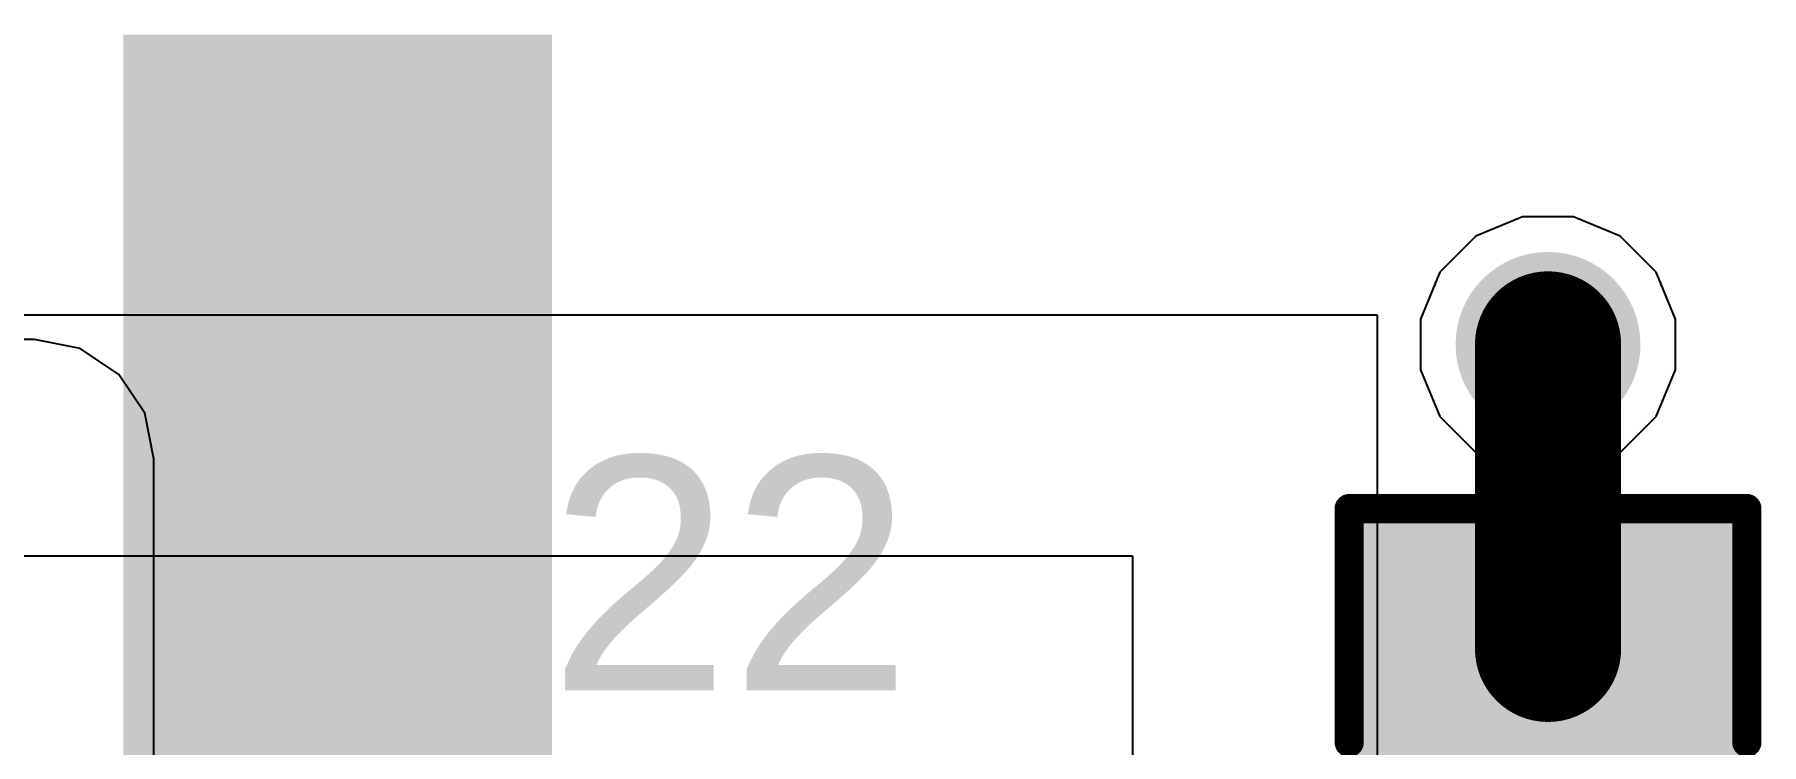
# Model space of a CAD drawing. Header units: inches. Extents: x -5 to 5328, y -4 to 5281.
# Drawn here: x 36.16 to 43.66, y 8.72 to 11.8 of the extents above; entities that cross this region are included whole.
import ezdxf

# ---------------------------------------------------------------- set-up
doc = ezdxf.new("R2010")
doc.units = ezdxf.units.IN
for name, color, linetype in [('Bottom Layer', 5, 'Continuous'), ('Bottom Solder', 6, 'Continuous'), ('Drill Drawing', 1, 'Continuous'), ('Layer 1', 16, 'Continuous'), ('Layer 2', 76, 'Continuous'), ('Top Layer', 1, 'Continuous'), ('Top Overlay', 2, 'Continuous'), ('Top Paste', 8, 'Continuous'), ('Top Solder', 216, 'Continuous'), ('Via Holes', 16, 'Continuous')]:
    doc.layers.add(name, color=color, linetype=linetype)
doc.styles.add('Arial', font='', dxfattribs={"height": 0.2})
doc.styles.get('Arial').set_extended_font_data('Arial')

# ---------------------------------------------------------------- blocks, each defined once
blk = doc.blocks.new('C___0805_188')
at = {"layer": 'Top Layer'}
for points in [[(-1.524, 0.762), (-0.508, 0.762), (-0.508, -0.762), (-1.524, -0.762)], [(0.508, 0.762), (1.524, 0.762), (1.524, -0.762), (0.508, -0.762)]]:
    blk.add_hatch(color=1, dxfattribs=at).paths.add_polyline_path(points)
at = {"layer": 'Top Paste'}
for points in [[(-1.524, 0.762), (-0.508, 0.762), (-0.508, -0.762), (-1.524, -0.762)], [(0.508, 0.762), (1.524, 0.762), (1.524, -0.762), (0.508, -0.762)]]:
    blk.add_hatch(color=8, dxfattribs=at).paths.add_polyline_path(points)
at = {"layer": 'Top Solder'}
for points in [[(-1.594, 0.832), (-0.438, 0.832), (-0.438, -0.832), (-1.594, -0.832)], [(0.438, 0.832), (1.594, 0.832), (1.594, -0.832), (0.438, -0.832)]]:
    blk.add_hatch(color=216, dxfattribs=at).paths.add_polyline_path(points)
at = {"layer": 'Top Overlay'}
for points in [[(-0.6096, 0.8636, 0.127, 0.127, 0), (-1.6256, 0.8636, 0.127, 0.127, 0)], [(-1.6256, -0.8636, 0.127, 0.127, 0), (-1.6256, 0.8636, 0.127, 0.127, 0)], [(1.6256, 0.8636, 0.127, 0.127, 0), (0.6096, 0.8636, 0.127, 0.127, 0)], [(1.6256, -0.8636, 0.127, 0.127, 0), (1.6256, 0.8636, 0.127, 0.127, 0)], [(-0.6096, -0.8636, 0.127, 0.127, 0), (-1.6256, -0.8636, 0.127, 0.127, 0)], [(1.6256, -0.8636, 0.127, 0.127, 0), (0.6096, -0.8636, 0.127, 0.127, 0)]]:
    blk.add_lwpolyline(points, format="xyseb", dxfattribs=at)
for points in [[(-1.6574, 0.8636, 0.0635, 0.0635, 1), (-1.5938, 0.8636, 0.0635, 0.0635, 1)], [(-1.6574, 0.8636, 0.0635, 0.0635, 1), (-1.5938, 0.8636, 0.0635, 0.0635, 1)], [(-0.6413, 0.8636, 0.0635, 0.0635, 1), (-0.5778, 0.8636, 0.0635, 0.0635, 1)], [(0.5778, 0.8636, 0.0635, 0.0635, 1), (0.6413, 0.8636, 0.0635, 0.0635, 1)], [(1.5938, 0.8636, 0.0635, 0.0635, 1), (1.6574, 0.8636, 0.0635, 0.0635, 1)], [(1.5938, 0.8636, 0.0635, 0.0635, 1), (1.6574, 0.8636, 0.0635, 0.0635, 1)], [(-1.6574, -0.8636, 0.0635, 0.0635, 1), (-1.5938, -0.8636, 0.0635, 0.0635, 1)], [(-1.6574, -0.8636, 0.0635, 0.0635, 1), (-1.5938, -0.8636, 0.0635, 0.0635, 1)], [(-0.6413, -0.8636, 0.0635, 0.0635, 1), (-0.5778, -0.8636, 0.0635, 0.0635, 1)], [(0.5778, -0.8636, 0.0635, 0.0635, 1), (0.6413, -0.8636, 0.0635, 0.0635, 1)], [(1.5938, -0.8636, 0.0635, 0.0635, 1), (1.6574, -0.8636, 0.0635, 0.0635, 1)], [(1.5938, -0.8636, 0.0635, 0.0635, 1), (1.6574, -0.8636, 0.0635, 0.0635, 1)]]:
    blk.add_lwpolyline(points, format="xyseb", close=True, dxfattribs=at)

msp = doc.modelspace()

# ---------------------------------------------------------------- hatches: boundary and pattern name
at = {"layer": 'Bottom Layer'}
h = msp.add_hatch(color=5, dxfattribs=at)
edge = h.paths.add_edge_path()
edge.add_arc((42.7321, 10.4554), 0.3, 0, 360)
at = {"layer": 'Bottom Solder'}
h = msp.add_hatch(color=6, dxfattribs=at)
edge = h.paths.add_edge_path()
edge.add_arc((42.7321, 10.4554), 0.4016, 0, 360)
at = {"layer": 'Layer 1'}
h = msp.add_hatch(color=16, dxfattribs=at)
edge = h.paths.add_edge_path()
edge.add_arc((42.7321, 10.4554), 0.3, 0, 360)
at = {"layer": 'Layer 2'}
h = msp.add_hatch(color=76, dxfattribs=at)
edge = h.paths.add_edge_path()
edge.add_arc((42.7321, 10.4554), 0.3, 0, 360)
at = {"layer": 'Top Layer'}
msp.add_hatch(color=1, dxfattribs=at).paths.add_polyline_path([(36.5434, 3.4952), (38.405, 3.4952), (38.405, 11.8016), (36.5434, 11.8016)])
h = msp.add_hatch(color=1, dxfattribs=at)
edge = h.paths.add_edge_path()
edge.add_arc((42.7321, 10.4554), 0.3, 0, 360)
at = {"layer": 'Top Solder'}
h = msp.add_hatch(color=216, dxfattribs=at)
edge = h.paths.add_edge_path()
edge.add_arc((42.7321, 10.4554), 0.4016, 0, 360)
at = {"layer": 'Via Holes'}
h = msp.add_hatch(color=7, dxfattribs=at)
edge = h.paths.add_edge_path()
edge.add_arc((42.7321, 10.4554), 0.15, 0, 360)

# ---------------------------------------------------------------- linework, layer by layer
at = {"layer": 'Drill Drawing'}
for points in [[(42.6051, 10.5824, 0.0508, 0.0508, 0), (42.7321, 10.7094, 0.0508, 0.0508, 0)], [(42.7321, 10.7094, 0.0508, 0.0508, 0), (42.8591, 10.5824, 0.0508, 0.0508, 0)], [(42.4781, 10.5824, 0.0508, 0.0508, 0), (42.6051, 10.4554, 0.0508, 0.0508, 0)], [(42.4781, 10.5824, 0.0508, 0.0508, 0), (42.6051, 10.5824, 0.0508, 0.0508, 0)], [(42.6559, 10.5316, 0.0508, 0.0508, 0), (42.7321, 10.6078, 0.0508, 0.0508, 0)], [(42.7321, 10.6078, 0.0508, 0.0508, 0), (42.8083, 10.5316, 0.0508, 0.0508, 0)], [(42.8591, 10.5824, 0.0508, 0.0508, 0), (42.9861, 10.5824, 0.0508, 0.0508, 0)], [(42.8591, 10.4554, 0.0508, 0.0508, 0), (42.9861, 10.5824, 0.0508, 0.0508, 0)], [(42.5797, 10.5316, 0.0508, 0.0508, 0), (42.6559, 10.4554, 0.0508, 0.0508, 0)], [(42.5797, 10.5316, 0.0508, 0.0508, 0), (42.6559, 10.5316, 0.0508, 0.0508, 0)], [(42.8083, 10.5316, 0.0508, 0.0508, 0), (42.8845, 10.5316, 0.0508, 0.0508, 0)], [(42.8083, 10.4554, 0.0508, 0.0508, 0), (42.8845, 10.5316, 0.0508, 0.0508, 0)], [(42.4781, 10.3284, 0.0508, 0.0508, 0), (42.6051, 10.4554, 0.0508, 0.0508, 0)], [(42.5797, 10.3792, 0.0508, 0.0508, 0), (42.6559, 10.4554, 0.0508, 0.0508, 0)], [(42.8083, 10.4554, 0.0508, 0.0508, 0), (42.8845, 10.3792, 0.0508, 0.0508, 0)], [(42.8591, 10.4554, 0.0508, 0.0508, 0), (42.9861, 10.3284, 0.0508, 0.0508, 0)], [(42.4781, 10.3284, 0.0508, 0.0508, 0), (42.6051, 10.3284, 0.0508, 0.0508, 0)], [(42.5797, 10.3792, 0.0508, 0.0508, 0), (42.6559, 10.3792, 0.0508, 0.0508, 0)], [(42.6051, 10.3284, 0.0508, 0.0508, 0), (42.7321, 10.2014, 0.0508, 0.0508, 0)], [(42.6559, 10.3792, 0.0508, 0.0508, 0), (42.7321, 10.303, 0.0508, 0.0508, 0)], [(42.7321, 10.303, 0.0508, 0.0508, 0), (42.8083, 10.3792, 0.0508, 0.0508, 0)], [(42.7321, 10.2014, 0.0508, 0.0508, 0), (42.8591, 10.3284, 0.0508, 0.0508, 0)], [(42.8083, 10.3792, 0.0508, 0.0508, 0), (42.8845, 10.3792, 0.0508, 0.0508, 0)], [(42.8591, 10.3284, 0.0508, 0.0508, 0), (42.9861, 10.3284, 0.0508, 0.0508, 0)]]:
    msp.add_lwpolyline(points, format="xyseb", dxfattribs=at)
for points in [[(42.7194, 10.7094, 0.0254, 0.0254, 1), (42.7448, 10.7094, 0.0254, 0.0254, 1)], [(42.7194, 10.7094, 0.0254, 0.0254, 1), (42.7448, 10.7094, 0.0254, 0.0254, 1)], [(42.4654, 10.5824, 0.0254, 0.0254, 1), (42.4908, 10.5824, 0.0254, 0.0254, 1)], [(42.4654, 10.5824, 0.0254, 0.0254, 1), (42.4908, 10.5824, 0.0254, 0.0254, 1)], [(42.5924, 10.5824, 0.0254, 0.0254, 1), (42.6178, 10.5824, 0.0254, 0.0254, 1)], [(42.5924, 10.5824, 0.0254, 0.0254, 1), (42.6178, 10.5824, 0.0254, 0.0254, 1)], [(42.7194, 10.6078, 0.0254, 0.0254, 1), (42.7448, 10.6078, 0.0254, 0.0254, 1)], [(42.7194, 10.6078, 0.0254, 0.0254, 1), (42.7448, 10.6078, 0.0254, 0.0254, 1)], [(42.8464, 10.5824, 0.0254, 0.0254, 1), (42.8718, 10.5824, 0.0254, 0.0254, 1)], [(42.8464, 10.5824, 0.0254, 0.0254, 1), (42.8718, 10.5824, 0.0254, 0.0254, 1)], [(42.9734, 10.5824, 0.0254, 0.0254, 1), (42.9988, 10.5824, 0.0254, 0.0254, 1)], [(42.9734, 10.5824, 0.0254, 0.0254, 1), (42.9988, 10.5824, 0.0254, 0.0254, 1)], [(42.567, 10.5316, 0.0254, 0.0254, 1), (42.5924, 10.5316, 0.0254, 0.0254, 1)], [(42.567, 10.5316, 0.0254, 0.0254, 1), (42.5924, 10.5316, 0.0254, 0.0254, 1)], [(42.6432, 10.5316, 0.0254, 0.0254, 1), (42.6686, 10.5316, 0.0254, 0.0254, 1)], [(42.6432, 10.5316, 0.0254, 0.0254, 1), (42.6686, 10.5316, 0.0254, 0.0254, 1)], [(42.7956, 10.5316, 0.0254, 0.0254, 1), (42.821, 10.5316, 0.0254, 0.0254, 1)], [(42.7956, 10.5316, 0.0254, 0.0254, 1), (42.821, 10.5316, 0.0254, 0.0254, 1)], [(42.8718, 10.5316, 0.0254, 0.0254, 1), (42.8972, 10.5316, 0.0254, 0.0254, 1)], [(42.8718, 10.5316, 0.0254, 0.0254, 1), (42.8972, 10.5316, 0.0254, 0.0254, 1)], [(42.5924, 10.4554, 0.0254, 0.0254, 1), (42.6178, 10.4554, 0.0254, 0.0254, 1)], [(42.5924, 10.4554, 0.0254, 0.0254, 1), (42.6178, 10.4554, 0.0254, 0.0254, 1)], [(42.6432, 10.4554, 0.0254, 0.0254, 1), (42.6686, 10.4554, 0.0254, 0.0254, 1)], [(42.6432, 10.4554, 0.0254, 0.0254, 1), (42.6686, 10.4554, 0.0254, 0.0254, 1)], [(42.7956, 10.4554, 0.0254, 0.0254, 1), (42.821, 10.4554, 0.0254, 0.0254, 1)], [(42.7956, 10.4554, 0.0254, 0.0254, 1), (42.821, 10.4554, 0.0254, 0.0254, 1)], [(42.8464, 10.4554, 0.0254, 0.0254, 1), (42.8718, 10.4554, 0.0254, 0.0254, 1)], [(42.8464, 10.4554, 0.0254, 0.0254, 1), (42.8718, 10.4554, 0.0254, 0.0254, 1)], [(42.4654, 10.3284, 0.0254, 0.0254, 1), (42.4908, 10.3284, 0.0254, 0.0254, 1)], [(42.4654, 10.3284, 0.0254, 0.0254, 1), (42.4908, 10.3284, 0.0254, 0.0254, 1)], [(42.567, 10.3792, 0.0254, 0.0254, 1), (42.5924, 10.3792, 0.0254, 0.0254, 1)], [(42.567, 10.3792, 0.0254, 0.0254, 1), (42.5924, 10.3792, 0.0254, 0.0254, 1)], [(42.5924, 10.3284, 0.0254, 0.0254, 1), (42.6178, 10.3284, 0.0254, 0.0254, 1)], [(42.5924, 10.3284, 0.0254, 0.0254, 1), (42.6178, 10.3284, 0.0254, 0.0254, 1)], [(42.6432, 10.3792, 0.0254, 0.0254, 1), (42.6686, 10.3792, 0.0254, 0.0254, 1)], [(42.6432, 10.3792, 0.0254, 0.0254, 1), (42.6686, 10.3792, 0.0254, 0.0254, 1)], [(42.7956, 10.3792, 0.0254, 0.0254, 1), (42.821, 10.3792, 0.0254, 0.0254, 1)], [(42.7956, 10.3792, 0.0254, 0.0254, 1), (42.821, 10.3792, 0.0254, 0.0254, 1)], [(42.8464, 10.3284, 0.0254, 0.0254, 1), (42.8718, 10.3284, 0.0254, 0.0254, 1)], [(42.8464, 10.3284, 0.0254, 0.0254, 1), (42.8718, 10.3284, 0.0254, 0.0254, 1)], [(42.8718, 10.3792, 0.0254, 0.0254, 1), (42.8972, 10.3792, 0.0254, 0.0254, 1)], [(42.8718, 10.3792, 0.0254, 0.0254, 1), (42.8972, 10.3792, 0.0254, 0.0254, 1)], [(42.9734, 10.3284, 0.0254, 0.0254, 1), (42.9988, 10.3284, 0.0254, 0.0254, 1)], [(42.9734, 10.3284, 0.0254, 0.0254, 1), (42.9988, 10.3284, 0.0254, 0.0254, 1)], [(42.7194, 10.303, 0.0254, 0.0254, 1), (42.7448, 10.303, 0.0254, 0.0254, 1)], [(42.7194, 10.303, 0.0254, 0.0254, 1), (42.7448, 10.303, 0.0254, 0.0254, 1)], [(42.7194, 10.2014, 0.0254, 0.0254, 1), (42.7448, 10.2014, 0.0254, 0.0254, 1)], [(42.7194, 10.2014, 0.0254, 0.0254, 1), (42.7448, 10.2014, 0.0254, 0.0254, 1)]]:
    msp.add_lwpolyline(points, format="xyseb", close=True, dxfattribs=at)
at = {"layer": 'Layer 2'}
for p, q in [((42.6219, 11.0094), (42.4183, 10.9251)), ((42.8423, 11.0094), (42.6219, 11.0094)), ((43.0459, 10.9251), (42.8423, 11.0094)), ((42.4183, 10.9251), (42.2625, 10.7692)), ((43.2018, 10.7692), (43.0459, 10.9251)), ((42.2625, 10.7692), (42.1781, 10.5656)), ((43.2861, 10.5656), (43.2018, 10.7692)), ((41.9919, 10.5824), (24.2391, 10.5824)), ((41.9919, -3.2314), (41.9919, 10.5824)), ((42.1781, 10.5656), (42.1781, 10.3452)), ((43.2861, 10.3452), (43.2861, 10.5656)), ((42.1781, 10.3452), (42.2625, 10.1416)), ((43.2018, 10.1416), (43.2861, 10.3452)), ((42.2625, 10.1416), (42.4183, 9.9858)), ((43.0459, 9.9858), (43.2018, 10.1416)), ((42.4183, 9.9858), (42.6219, 9.9014)), ((42.8423, 9.9014), (43.0459, 9.9858)), ((42.6219, 9.9014), (42.8423, 9.9014)), ((25.3313, 9.5366), (40.9269, 9.5366)), ((40.9269, 9.5366), (40.9269, -3.2314))]:
    msp.add_line(p, q, dxfattribs=at)
at = {"layer": 'Top Layer'}
for p, q in [((36.158, 10.4763), (27.9952, 10.4763)), ((36.3562, 10.4369), (36.158, 10.4763)), ((36.5242, 10.3246), (36.3562, 10.4369)), ((36.6365, 10.1566), (36.5242, 10.3246)), ((36.6759, 9.9584), (36.6365, 10.1566)), ((36.6759, 5.3475), (36.6759, 9.9584))]:
    msp.add_line(p, q, dxfattribs=at)
msp.add_lwpolyline([(42.7321, 9.1324, 0.635, 0.635, 0), (42.7321, 10.4554, 0.635, 0.635, 0)], format="xyseb", dxfattribs=at)
for points in [[(42.5734, 10.4554, 0.3175, 0.3175, 1), (42.8909, 10.4554, 0.3175, 0.3175, 1)], [(42.5734, 9.1324, 0.3175, 0.3175, 1), (42.8909, 9.1324, 0.3175, 0.3175, 1)]]:
    msp.add_lwpolyline(points, format="xyseb", close=True, dxfattribs=at)

# ---------------------------------------------------------------- block references
at = {"rotation": 270}
msp.add_blockref('C___0805_188', (42.7321, 8.1164), dxfattribs=at)

# ---------------------------------------------------------------- texts
at = {"layer": 'Top Overlay', "style": 'Arial'}
msp.add_text('C22', height=1.016, dxfattribs=at).set_placement((37.3658, 8.9525))

doc.saveas('drawing.dxf')
